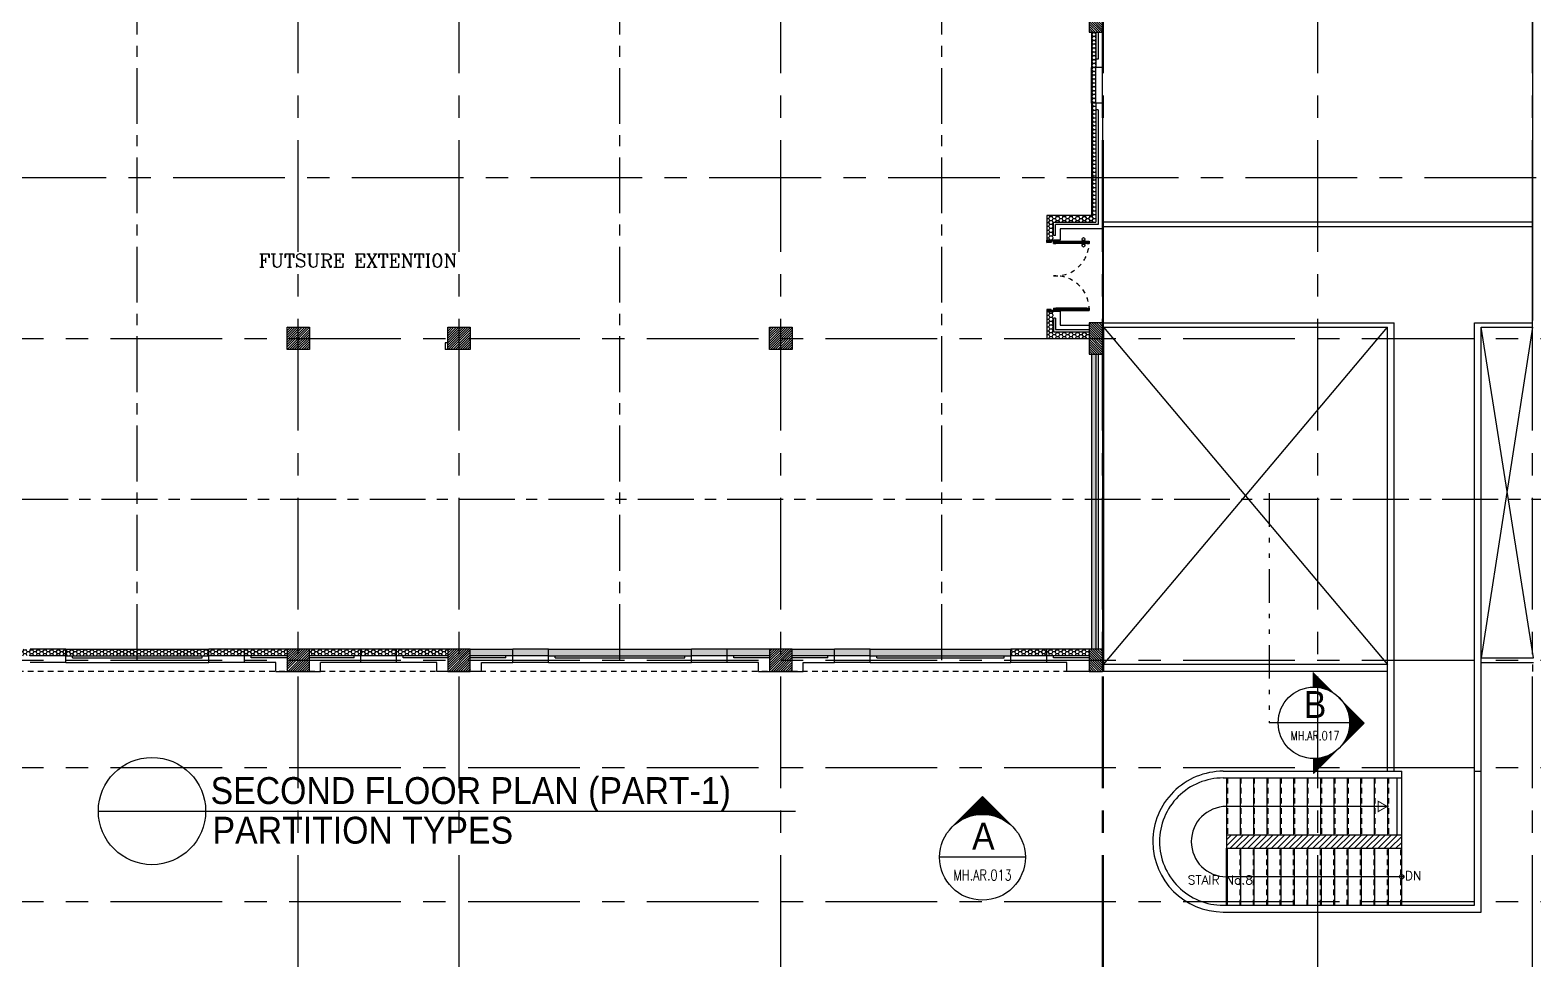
# Model space of a CAD drawing. Extents: x 88808.2 to 88899.2, y 39921.6 to 40001.1.
# Drawn here: x 88827.13 to 88860.76, y 39921.62 to 39942.58 of the extents above; entities that cross this region are included whole.
import ezdxf
from ezdxf.enums import TextEntityAlignment as Align

# ---------------------------------------------------------------- set-up
doc = ezdxf.new("R2010")
doc.units = 0
doc.header["$MEASUREMENT"] = 0
for name, pattern in [('2DASHES', [1.7, 0.75, -0.25, 0.1, -0.25, 0.1, -0.25]), ('CENTER', [2, 1.25, -0.25, 0.25, -0.25]), ('CENTERX2', [4, 2.5, -0.5, 0.5, -0.5]), ('HIDDEN', [0.375, 0.25, -0.125]), ('HIDDEN2', [0.1875, 0.125, -0.0625])]:
    doc.linetypes.add(name, pattern=pattern)
doc.layers.get('0').update_dxf_attribs({"linetype": 'CONTINUOUS'})
for name, color, linetype in [('AXES', 11, 'CENTERX2'), ('AXES1', 11, 'CENTER'), ('COL', 2, 'CONTINUOUS'), ('DOOR', 7, 'CONTINUOUS'), ('EJ', 9, 'CONTINUOUS'), ('HAT', 8, 'CONTINUOUS'), ('Hatch', 11, 'CONTINUOUS'), ('HIDDEN', 9, 'HIDDEN2'), ('IND-ES', 6, 'CONTINUOUS'), ('IND-ES-L', 6, '2DASHES'), ('IND-ES-TXT', 4, 'CONTINUOUS'), ('INSUL', 4, 'CONTINUOUS'), ('RM-NAME', 2, 'CONTINUOUS'), ('RM-NO', 2, 'CONTINUOUS'), ('ROOF', 7, 'CONTINUOUS'), ('SEC-MRK', 7, 'CONTINUOUS'), ('SHAFT', 4, 'CONTINUOUS'), ('STR', 5, 'CONTINUOUS'), ('TITLETEXT', 7, 'CONTINUOUS'), ('TXT1', 2, 'CONTINUOUS'), ('WALL', 2, 'CONTINUOUS'), ('WallType2', 3, 'CONTINUOUS'), ('WIN', 3, 'CONTINUOUS')]:
    doc.layers.add(name, color=color, linetype=linetype)
doc.styles.add('ROMANC', font='romanc', dxfattribs={"height": 0.1})
doc.styles.add('ROMANS', font='ROMANS.shx', dxfattribs={"width": 0.6})
doc.styles.add('S5', font='simplex.shx', dxfattribs={"width": 0.77})
doc.styles.add('TTXT', font='swisse.ttf', dxfattribs={"width": 0.6})
pattern_1 = [(180, (177753.940517, 0), (-0.075, 0.04330127), [0.05, -0.1]), (60, (177753.940517, 0), (0.074999999836, 0.043301270284), [0.05, -0.1]), (120, (177753.940517, 0), (-1.64e-10, 0.086602540284), [-0.1, 0.05])]
pattern_2 = [(0, (0, 0), (0.075, 0.04330127), [0.05, -0.1]), (120, (0, 0), (-0.074999999836, 0.043301270284), [0.05, -0.1]), (60, (0, 0), (1.64e-10, 0.086602540284), [-0.1, 0.05])]

# ---------------------------------------------------------------- blocks, each defined once
blk = doc.blocks.new('A$C1DFA4FE8')
at = {"layer": 'DOOR', "color": 0, "linetype": 'ByBlock'}
for p, q in [((0, 1631), (0, 1581)), ((0, 1581), (0, 1631)), ((50, 1631), (0, 1631)), ((50, 1581), (0, 1581)), ((30, 1614), (30, 1598)), ((50, 1614), (30, 1614)), ((50, 1598), (30, 1598)), ((50, 1631), (50, 1614)), ((50, 1598), (50, 1581)), ((750, 1614), (750, 1631)), ((750, 1631), (800, 1631)), ((770, 1614), (750, 1614)), ((750, 1581), (750, 1598)), ((750, 1598), (770, 1598)), ((800, 1581), (750, 1581)), ((770, 1598), (770, 1614)), ((950, 1656), (800, 1656)), ((800, 1656), (800, 1631)), ((800, 1581), (800, 1631)), ((800, 1631), (850, 1631)), ((850, 1631), (850, 1606)), ((850, 1606), (950, 1606)), ((950, 1606), (950, 1656)), ((0, 81), (0, 131)), ((0, 131), (0, 81)), ((50, 131), (0, 131)), ((50, 81), (0, 81)), ((30, 98), (30, 114)), ((50, 114), (30, 114)), ((50, 98), (30, 98)), ((50, 114), (50, 131)), ((50, 81), (50, 98)), ((83, 131), (83, 138)), ((173, 138), (83, 138)), ((83, 81), (83, 74)), ((173, 74), (83, 74)), ((95, 138), (95, 147)), ((95, 147), (160, 147)), ((95, 138), (160, 138)), ((95, 74), (95, 65)), ((95, 74), (160, 74)), ((95, 65), (160, 65)), ((160, 138), (160, 147)), ((160, 74), (160, 65)), ((173, 131), (173, 138)), ((173, 81), (173, 74)), ((750, 131), (750, 114)), ((800, 131), (750, 131)), ((750, 114), (770, 114)), ((750, 98), (750, 81)), ((770, 98), (750, 98)), ((750, 81), (800, 81)), ((770, 114), (770, 98)), ((800, 131), (800, 81)), ((800, 56), (800, 81)), ((800, 81), (850, 81)), ((950, 56), (800, 56)), ((850, 106), (950, 106)), ((850, 81), (850, 106)), ((950, 106), (950, 56))]:
    blk.add_line(p, q, dxfattribs=at)
at = {"layer": 'DOOR', "linetype": 'ByBlock'}
for p, q in [((750, 1631), (50, 1631)), ((750, 1614), (50, 1614)), ((750, 1598), (50, 1598)), ((50, 1581), (750, 1581)), ((50, 131), (750, 131)), ((750, 114), (50, 114)), ((750, 98), (50, 98)), ((750, 81), (50, 81))]:
    blk.add_line(p, q, dxfattribs=at)
at = {"layer": 'DOOR', "color": 9, "linetype": 'ByBlock'}
for p, q in [((950, 1606), (837, 1656)), ((950, 1606), (850, 1619)), ((950, 1606), (910, 1656)), ((950, 106), (837, 56)), ((950, 106), (850, 93)), ((950, 106), (910, 56))]:
    blk.add_line(p, q, dxfattribs=at)
at = {"layer": 'DOOR', "color": 0, "linetype": 'ByBlock'}
for centre in [(128, 179), (128, 32)]:
    blk.add_circle(centre, 32.4, dxfattribs=at)
at = {"layer": 'DOOR', "linetype": 'HIDDEN', "ltscale": 0.5}
for centre, start, end in [((752, 1606), 178.0938, 273.7249), ((752, 106), 86.2751, 181.9062)]:
    blk.add_arc(centre, 752, start, end, dxfattribs=at)
at = {"layer": 'DOOR', "color": 9, "linetype": 'ByBlock'}
for centre, radius, start, end in [((950, 1606), 154, 161.1053, 166.2858), ((950, 1606), 134, 158.1598, 169.28), ((950, 1606), 114, 154.0838, 167.3774), ((950, 1606), 94.4, 148.0182, 180), ((950, 1606), 74.4, 137.7764, 180), ((950, 1606), 54.4, 113.2074, 180), ((950, 1606), 34.4, 90, 180), ((950, 1606), 14.4, 90, 180), ((950, 106), 154, 193.7142, 198.8947), ((950, 106), 134, 190.72, 201.8402), ((950, 106), 114, 192.6226, 205.9162), ((950, 106), 94.4, 180, 211.9818), ((950, 106), 74.4, 180, 222.2236), ((950, 106), 54.4, 180, 246.7926), ((950, 106), 34.4, 180, 270), ((950, 106), 14.4, 180, 270)]:
    blk.add_arc(centre, radius, start, end, dxfattribs=at)
blk = doc.blocks.new('COL50')
at = {"layer": 'COL'}
blk.add_lwpolyline([(-250, 250), (-250, -250), (250, -250), (250, 250)], close=True, dxfattribs=at)
blk = doc.blocks.new('*X656')
at = {"color": 0}
for p, q in [((238727, 169890), (239227, 170390)), ((238729, 169945), (239174, 170390)), ((238729, 169998), (239121, 170390)), ((238729, 170051), (239067, 170390)), ((238729, 170104), (239014, 170390)), ((238729, 170157), (238961, 170390)), ((238729, 170210), (238908, 170390)), ((238729, 170263), (238855, 170390)), ((238729, 170316), (238802, 170390)), ((238729, 170369), (238749, 170390)), ((238780, 169890), (239229, 170339)), ((238833, 169890), (239229, 170286)), ((238886, 169890), (239229, 170233)), ((238939, 169890), (239229, 170180)), ((238992, 169890), (239229, 170127)), ((239045, 169890), (239229, 170074)), ((239098, 169890), (239229, 170020)), ((239151, 169890), (239229, 169967)), ((239204, 169890), (239229, 169914))]:
    blk.add_line(p, q, dxfattribs=at)
blk = doc.blocks.new('*X655')
at = {"color": 0}
for p, q in [((235129, 169898), (235620, 170390)), ((235129, 169951), (235567, 170390)), ((235129, 170004), (235514, 170390)), ((235129, 170057), (235461, 170390)), ((235129, 170110), (235408, 170390)), ((235129, 170163), (235355, 170390)), ((235129, 170216), (235302, 170390)), ((235129, 170269), (235249, 170390)), ((235129, 170322), (235196, 170390)), ((235129, 170375), (235143, 170390)), ((235173, 169890), (235629, 170345)), ((235226, 169890), (235629, 170292)), ((235279, 169890), (235629, 170239)), ((235332, 169890), (235629, 170186)), ((235385, 169890), (235629, 170133)), ((235439, 169890), (235629, 170080)), ((235492, 169890), (235629, 170027)), ((235545, 169890), (235629, 169974)), ((235598, 169890), (235629, 169921))]:
    blk.add_line(p, q, dxfattribs=at)
blk = doc.blocks.new('*X654')
at = {"color": 0}
for p, q in [((227929, 169910), (228408, 170390)), ((227929, 169963), (228355, 170390)), ((227929, 170017), (228302, 170390)), ((227929, 170070), (228249, 170390)), ((227929, 170123), (228196, 170390)), ((227929, 170176), (228143, 170390)), ((227929, 170229), (228090, 170390)), ((227929, 170282), (228037, 170390)), ((227929, 170335), (227984, 170390)), ((227961, 169890), (228429, 170357)), ((228014, 169890), (228429, 170304)), ((228067, 169890), (228429, 170251)), ((228120, 169890), (228429, 170198)), ((228173, 169890), (228429, 170145)), ((228226, 169890), (228429, 170092)), ((228279, 169890), (228429, 170039)), ((228332, 169890), (228429, 169986)), ((228385, 169890), (228429, 169933))]:
    blk.add_line(p, q, dxfattribs=at)
blk = doc.blocks.new('C-300')
at = {"layer": 'HAT', "linetype": 'ByBlock', "ltscale": 0.3}
h = blk.add_hatch(dxfattribs=at)
h.set_pattern_fill('ANSI31', color=8, scale=300, style=0)
h.set_pattern_definition([(45, (-258496.182, -82361.005), (-26.5165043, 26.5165043), [])])
h.paths.add_polyline_path([(300, 500), (0, 500), (0, 250), (300, 250)])
h.paths.add_polyline_path([(300, 250), (0, 250), (0, 0), (300, 0)])
at = {"layer": 'COL'}
blk.add_lwpolyline([(0, 500), (300, 500), (300, 0), (0, 0)], close=True, dxfattribs=at)
blk = doc.blocks.new('C11')
at = {"layer": 'HAT'}
h = blk.add_hatch(dxfattribs=at)
h.set_pattern_fill('ANSI31', color=256, scale=300, style=0)
h.set_pattern_definition([(45, (-248556.182, -75061.005), (-26.5165043, 26.5165043), [])])
h.paths.add_polyline_path([(300, 700), (0, 700), (0, 350), (300, 350)])
h.paths.add_polyline_path([(300, 350), (0, 350), (0, 0), (300, 0)])
at = {"layer": 'COL'}
blk.add_lwpolyline([(300, 700), (300, 0), (0, 0), (0, 700)], close=True, dxfattribs=at)
blk = doc.blocks.new('*X651')
at = {"color": 0}
for p, q in [((238729, 177104), (239214, 177590)), ((238729, 177157), (239161, 177590)), ((238729, 177210), (239108, 177590)), ((238729, 177263), (239055, 177590)), ((238729, 177316), (239002, 177590)), ((238729, 177369), (238949, 177590)), ((238729, 177422), (238896, 177590)), ((238729, 177475), (238843, 177590)), ((238729, 177528), (238790, 177590)), ((238729, 177581), (238737, 177590)), ((238767, 177090), (239229, 177551)), ((238820, 177090), (239229, 177498)), ((238873, 177090), (239229, 177445)), ((238926, 177090), (239229, 177392)), ((238979, 177090), (239229, 177339)), ((239032, 177090), (239229, 177286)), ((239085, 177090), (239229, 177233)), ((239138, 177090), (239229, 177180)), ((239191, 177090), (239229, 177127))]:
    blk.add_line(p, q, dxfattribs=at)
blk = doc.blocks.new('*X652')
at = {"color": 0}
for p, q in [((235129, 177110), (235608, 177590)), ((235129, 177163), (235555, 177590)), ((235129, 177217), (235502, 177590)), ((235129, 177270), (235449, 177590)), ((235129, 177323), (235396, 177590)), ((235129, 177376), (235343, 177590)), ((235129, 177429), (235290, 177590)), ((235129, 177482), (235237, 177590)), ((235129, 177535), (235184, 177590)), ((235161, 177090), (235629, 177557)), ((235214, 177090), (235629, 177504)), ((235267, 177090), (235629, 177451)), ((235320, 177090), (235629, 177398)), ((235373, 177090), (235629, 177345)), ((235426, 177090), (235629, 177292)), ((235479, 177090), (235629, 177239)), ((235532, 177090), (235629, 177186)), ((235585, 177090), (235629, 177133))]:
    blk.add_line(p, q, dxfattribs=at)
blk = doc.blocks.new('*X653')
at = {"color": 0}
for p, q in [((227929, 177123), (228395, 177590)), ((227929, 177176), (228342, 177590)), ((227929, 177229), (228289, 177590)), ((227929, 177282), (228236, 177590)), ((227929, 177335), (228183, 177590)), ((227929, 177388), (228130, 177590)), ((227929, 177441), (228077, 177590)), ((227929, 177494), (228024, 177590)), ((227929, 177547), (227971, 177590)), ((227948, 177090), (228429, 177570)), ((228001, 177090), (228429, 177517)), ((228054, 177090), (228429, 177464)), ((228107, 177090), (228429, 177411)), ((228161, 177090), (228429, 177358)), ((228214, 177090), (228429, 177305)), ((228267, 177090), (228429, 177252)), ((228320, 177090), (228429, 177199)), ((228373, 177090), (228429, 177146))]:
    blk.add_line(p, q, dxfattribs=at)
blk = doc.blocks.new('AR2-SC')
at = {"layer": 'IND-ES'}
for p, q in [((0, 1131), (-566, 566)), ((0, 1131), (1131, 0)), ((-800, 0), (-1131, 0)), ((800, 0), (1131, 0))]:
    blk.add_line(p, q, dxfattribs=at)
for points in [[(0, 800), (0, 1131), (-104, 793), (-221, 910)], [(0, 800), (0, 1131), (104, 793), (221, 910)], [(-400, 693), (-419, 712), (-487, 634), (-492, 640)], [(-306, 739), (-349, 782), (-400, 693), (-419, 712)], [(-207, 773), (-283, 849), (-306, 739), (-349, 782)], [(-104, 793), (-221, 910), (-207, 773), (-283, 849)], [(104, 793), (221, 910), (207, 773), (283, 849)], [(207, 773), (283, 849), (306, 739), (349, 782)], [(306, 739), (349, 782), (400, 693), (419, 712)], [(400, 693), (419, 712), (487, 634), (492, 640)], [(-773, 207), (-849, 283), (-739, 306), (-782, 349)], [(-739, 306), (-782, 349), (-693, 400), (-712, 419)], [(-693, 400), (-712, 419), (-634, 487), (-640, 492)], [(-640, 492), (-634, 487), (-566, 566)], [(-492, 640), (-487, 634), (-566, 566)], [(492, 640), (487, 634), (566, 566)], [(640, 492), (634, 487), (566, 566)], [(693, 400), (712, 419), (634, 487), (640, 492)], [(739, 306), (782, 349), (693, 400), (712, 419)], [(773, 207), (849, 283), (739, 306), (782, 349)], [(-800, 0), (-1131, 0), (-793, 104), (-910, 221)], [(-793, 104), (-910, 221), (-773, 207), (-849, 283)], [(793, 104), (910, 221), (773, 207), (849, 283)], [(800, 0), (1131, 0), (793, 104), (910, 221)]]:
    blk.add_solid(points, dxfattribs=at)
blk = doc.blocks.new('AR1-EL')
at = {"layer": 'IND-ES'}
for q in [(-566, 566), (566, 566)]:
    blk.add_line((0, 1131), q, dxfattribs=at)
for points in [[(0, 800), (0, 1131), (-104, 793), (-221, 910)], [(0, 800), (0, 1131), (104, 793), (221, 910)], [(-207, 773), (-283, 849), (-306, 739), (-349, 782)], [(-104, 793), (-221, 910), (-207, 773), (-283, 849)], [(104, 793), (221, 910), (207, 773), (283, 849)], [(207, 773), (283, 849), (306, 739), (349, 782)], [(-492, 640), (-487, 634), (-566, 566)], [(-400, 693), (-419, 712), (-487, 634), (-492, 640)], [(-306, 739), (-349, 782), (-400, 693), (-419, 712)], [(306, 739), (349, 782), (400, 693), (419, 712)], [(400, 693), (419, 712), (487, 634), (492, 640)], [(492, 640), (487, 634), (566, 566)]]:
    blk.add_solid(points, dxfattribs=at)

msp = doc.modelspace()

# ---------------------------------------------------------------- hatches: boundary and pattern name
at = {"layer": 'Hatch', "linetype": 'Continuous'}
h = msp.add_hatch(dxfattribs=at)
h.set_pattern_fill('ANSI31', color=256, scale=0.75, style=0)
h.paths.add_polyline_path([(88855.9503, 39924.5696), (88853.9051, 39924.5696), (88853.9051, 39924.2696), (88855.9503, 39924.2696)])
h.paths.add_polyline_path([(88857.8251, 39924.5696), (88855.9503, 39924.5696), (88855.9503, 39924.2696), (88857.8251, 39924.2696)])
h.paths.add_polyline_path([(88856.5454, 39924.1581), (88856.5454, 39924.681), (88856.8454, 39924.681), (88856.8454, 39924.1581)], flags=9)
at = {"layer": 'WallType2', "linetype": 'Continuous'}
h = msp.add_hatch(dxfattribs=at)
h.set_pattern_fill('HONEY', color=256, scale=0.4, style=0)
h.set_pattern_definition(pattern_1)
h.paths.add_polyline_path([(88850.8803, 39941.7421), (88850.9803, 39941.7421), (88850.9803, 39940.9421), (88850.8803, 39940.9421)])
h.paths.add_polyline_path([(88850.8803, 39942.5296), (88850.9803, 39942.5296), (88850.9803, 39941.7421), (88850.8803, 39941.7421), (88850.8803, 39941.8846)])
h = msp.add_hatch(dxfattribs=at)
h.set_pattern_fill('HONEY', color=256, scale=0.4, style=0)
h.set_pattern_definition(pattern_2)
h.paths.add_polyline_path([(88850.9803, 39940.9421), (88850.8803, 39940.9421), (88850.8803, 39939.2796), (88850.9803, 39939.2796)])
h.paths.add_polyline_path([(88850.9803, 39939.2796), (88850.8803, 39939.2796), (88850.8803, 39938.4796), (88850.8803, 39938.4296), (88849.88, 39938.4296), (88849.88, 39937.8796), (88850.03, 39937.8796), (88850.03, 39938.2796), (88850.9803, 39938.2796), (88850.9803, 39938.6046)])
h = msp.add_hatch(dxfattribs=at)
h.set_pattern_fill('HONEY', color=256, scale=0.4, style=0)
h.set_pattern_definition(pattern_2)
h.paths.add_polyline_path([(88850.03, 39936.2796), (88849.88, 39936.2796), (88849.88, 39935.6796), (88850.8303, 39935.6796), (88850.8303, 39935.8296), (88850.03, 39935.8296)])
h = msp.add_hatch(dxfattribs=at)
h.set_pattern_fill('HONEY', color=256, scale=0.4, style=0)
h.set_pattern_definition(pattern_2)
h.paths.add_polyline_path([(88850.9803, 39935.3296), (88850.8803, 39935.3296), (88850.8803, 39932.0796), (88850.9803, 39932.0796)])
h.paths.add_polyline_path([(88850.9803, 39932.0796), (88850.8803, 39932.0796), (88850.8803, 39928.7296), (88850.9803, 39928.7296)])
h = msp.add_hatch(dxfattribs=at)
h.set_pattern_fill('HONEY', color=256, scale=0.4, style=0)
h.set_pattern_definition(pattern_1)
h.paths.add_polyline_path([(88827.1303, 39928.7296), (88827.9303, 39928.7296), (88827.9303, 39928.5796), (88827.1303, 39928.5796)])
h.paths.add_polyline_path([(88826.1803, 39928.7296), (88827.1303, 39928.7296), (88827.1303, 39928.5796), (88826.1803, 39928.5796)])
h = msp.add_hatch(dxfattribs=at)
h.set_pattern_fill('HONEY', color=256, scale=0.4, style=0)
h.set_pattern_definition(pattern_1)
h.paths.add_polyline_path([(88829.5303, 39928.7296), (88831.1303, 39928.7296), (88831.1303, 39928.5796), (88829.5303, 39928.5796)])
h.paths.add_polyline_path([(88827.9303, 39928.7296), (88829.4553, 39928.7296), (88829.5303, 39928.7296), (88829.5303, 39928.5796), (88827.9303, 39928.5796)])
h = msp.add_hatch(dxfattribs=at)
h.set_pattern_fill('HONEY', color=256, scale=0.4, style=0)
h.set_pattern_definition(pattern_1)
h.paths.add_polyline_path([(88831.9303, 39928.7296), (88832.8803, 39928.7296), (88832.8803, 39928.5796), (88831.9303, 39928.5796)])
h.paths.add_polyline_path([(88831.1303, 39928.7296), (88831.9303, 39928.7296), (88831.9303, 39928.5796), (88831.1303, 39928.5796)])
h = msp.add_hatch(dxfattribs=at)
h.set_pattern_fill('HONEY', color=256, scale=0.4, style=0)
h.set_pattern_definition(pattern_1)
h.paths.add_polyline_path([(88835.3303, 39928.7296), (88836.4803, 39928.7296), (88836.4803, 39928.5796), (88835.3303, 39928.5796)])
h.paths.add_polyline_path([(88834.5303, 39928.7296), (88835.3303, 39928.7296), (88835.3303, 39928.5796), (88834.5303, 39928.5796)])
h.paths.add_polyline_path([(88833.3803, 39928.7296), (88834.5303, 39928.7296), (88834.5303, 39928.5796), (88833.3803, 39928.5796)])
h = msp.add_hatch(dxfattribs=at)
h.set_pattern_fill('HONEY', color=256, scale=0.4, style=0)
h.set_pattern_definition(pattern_1)
h.paths.add_polyline_path([(88842.7303, 39928.7296), (88843.6803, 39928.7296), (88843.6803, 39928.5796), (88842.7303, 39928.5796)])
h.paths.add_polyline_path([(88841.9303, 39928.7296), (88842.7303, 39928.7296), (88842.7303, 39928.5796), (88841.9303, 39928.5796)])
h.paths.add_polyline_path([(88840.3303, 39928.7296), (88840.3428, 39928.7296), (88841.9303, 39928.7296), (88841.9303, 39928.5796), (88840.3303, 39928.5796)])
h.paths.add_polyline_path([(88838.7303, 39928.7296), (88840.3303, 39928.7296), (88840.3303, 39928.5796), (88838.7303, 39928.5796)])
h.paths.add_polyline_path([(88837.9303, 39928.7296), (88838.7303, 39928.7296), (88838.7303, 39928.5796), (88837.9303, 39928.5796)])
h.paths.add_polyline_path([(88836.9803, 39928.7296), (88837.9303, 39928.7296), (88837.9303, 39928.5796), (88836.9803, 39928.5796)])
h = msp.add_hatch(dxfattribs=at)
h.set_pattern_fill('HONEY', color=256, scale=0.4, style=0)
h.set_pattern_definition(pattern_1)
h.paths.add_polyline_path([(88847.5303, 39928.7296), (88847.6053, 39928.7296), (88849.0803, 39928.7296), (88849.0803, 39928.5796), (88847.5303, 39928.5796)])
h.paths.add_polyline_path([(88845.9303, 39928.7296), (88847.5303, 39928.7296), (88847.5303, 39928.5796), (88845.9303, 39928.5796)])
h.paths.add_polyline_path([(88845.1303, 39928.7296), (88845.9303, 39928.7296), (88845.9303, 39928.5796), (88845.1303, 39928.5796)])
h.paths.add_polyline_path([(88844.1803, 39928.7296), (88845.1303, 39928.7296), (88845.1303, 39928.5796), (88844.1803, 39928.5796)])
h = msp.add_hatch(dxfattribs=at)
h.set_pattern_fill('HONEY', color=256, scale=0.4, style=0)
h.set_pattern_definition(pattern_1)
h.paths.add_polyline_path([(88849.8803, 39928.7296), (88850.8303, 39928.7296), (88850.8303, 39928.5796), (88849.8803, 39928.5796)])
h.paths.add_polyline_path([(88849.0803, 39928.7296), (88849.8803, 39928.7296), (88849.8803, 39928.5796), (88849.0803, 39928.5796)])

# ---------------------------------------------------------------- linework, layer by layer
at = {"layer": 'AXES'}
for p, q in [((88833.1303, 39921.6153), (88833.1303, 40000.4279)), ((88836.7303, 39921.6153), (88836.7303, 40000.4279)), ((88843.9303, 39921.6153), (88843.9303, 40000.4279)), ((88855.9503, 39921.6153), (88855.9503, 40000.4279)), ((88851.1303, 39921.6153), (88851.1303, 40000.0779)), ((88851.1503, 39921.6153), (88851.1503, 40000.0779)), ((88860.7503, 39921.6153), (88860.7503, 40000.0779)), ((88822.3303, 39939.2796), (88876.9703, 39939.2796)), ((88808.9303, 39935.6796), (88876.9703, 39935.6796)), ((88808.9303, 39928.4796), (88876.9991, 39928.4796)), ((88808.9303, 39926.0796), (88876.9703, 39926.0796)), ((88808.9303, 39923.0796), (88876.9703, 39923.0796))]:
    msp.add_line(p, q, dxfattribs=at)
at = {"layer": 'AXES1'}
for p, q in [((88829.5303, 39928.4796), (88829.5303, 39987.2996)), ((88840.3303, 39928.4796), (88840.3303, 39987.2996)), ((88847.5303, 39928.4796), (88847.5303, 39987.2996)), ((88818.7303, 39932.0796), (88876.9703, 39932.0796))]:
    msp.add_line(p, q, dxfattribs=at)
at = {"layer": 'COL'}
for points in [[(88832.8803, 39928.7296), (88832.8803, 39928.2296), (88833.3803, 39928.2296), (88833.3803, 39928.7296)], [(88836.4803, 39928.7296), (88836.4803, 39928.2296), (88836.9803, 39928.2296), (88836.9803, 39928.7296)], [(88843.6803, 39928.7296), (88843.6803, 39928.2296), (88844.1803, 39928.2296), (88844.1803, 39928.7296)]]:
    msp.add_lwpolyline(points, close=True, dxfattribs=at)
at = {"layer": 'EJ'}
for p, q in [((88851.1303, 39938.1796), (88851.1303, 39936.0796)), ((88860.7503, 39936.0796), (88860.7503, 39938.1796)), ((88860.7503, 39936.0796), (88860.7503, 39938.1796)), ((88851.1503, 39935.9296), (88851.1503, 39937.8546))]:
    msp.add_line(p, q, dxfattribs=at)
at = {"layer": 'HIDDEN'}
msp.add_line((88850.8303, 39928.2296), (88818.4803, 39928.2296), dxfattribs=at)
at = {"layer": 'IND-ES'}
for p, q in [((88856.6589, 39927.0779), (88855.0589, 39927.0779)), ((88849.4018, 39924.0688), (88847.4818, 39924.0688)), ((88849.4018, 39924.0688), (88847.4818, 39924.0688))]:
    msp.add_line(p, q, dxfattribs=at)
at = {"layer": 'IND-ES-L'}
for p in [(88854.8571, 39932.2162), (88855.0589, 39927.0779)]:
    msp.add_line(p, (88854.8571, 39927.0779), dxfattribs=at)
at = {"layer": 'IND-ES-L', "linetype": 'ByBlock'}
for centre, major_axis in [((88855.8589, 39927.0779), (0.8, 0.0001)), ((88848.4418, 39924.0688), (0.96, 0.0001))]:
    msp.add_ellipse(centre, major_axis=major_axis, ratio=0.9999999, start_param=-0.0000763, end_param=6.283109, dxfattribs=at)
at = {"layer": 'INSUL'}
for p, q in [((88850.9803, 39942.5296), (88850.9803, 39941.7421)), ((88851.0303, 39942.5296), (88851.0303, 39941.9296)), ((88851.0303, 39941.9296), (88850.9803, 39941.9296)), ((88850.9803, 39940.9421), (88850.9803, 39938.3296)), ((88851.0303, 39940.7921), (88850.9803, 39940.7921)), ((88851.0303, 39940.7921), (88851.0303, 39938.2796)), ((88850.9803, 39938.6046), (88850.9803, 39938.2796)), ((88851.0303, 39938.6046), (88851.0303, 39938.2296)), ((88850.03, 39937.9796), (88850.03, 39938.2796)), ((88850.03, 39938.2796), (88850.9803, 39938.2796)), ((88850.08, 39937.9796), (88850.03, 39937.9796)), ((88850.08, 39937.9796), (88850.08, 39938.2296)), ((88851.0303, 39938.2296), (88850.08, 39938.2296)), ((88850.03, 39936.1296), (88850.03, 39935.8296)), ((88850.08, 39936.1296), (88850.03, 39936.1296)), ((88850.08, 39936.1296), (88850.08, 39935.8796)), ((88850.03, 39935.8296), (88850.8303, 39935.8296)), ((88850.08, 39935.8796), (88850.8303, 39935.8796)), ((88850.9803, 39935.3296), (88850.9803, 39928.7296)), ((88851.0303, 39935.3296), (88851.0303, 39928.7296)), ((88827.9303, 39928.5796), (88831.1303, 39928.5796)), ((88828.0803, 39928.5296), (88828.0803, 39928.5796)), ((88830.9803, 39928.5296), (88830.9803, 39928.5796)), ((88832.8803, 39928.5796), (88831.9303, 39928.5796)), ((88832.0803, 39928.5296), (88832.0803, 39928.5796)), ((88834.5303, 39928.5796), (88833.3803, 39928.5796)), ((88834.3803, 39928.5296), (88834.3803, 39928.5796)), ((88836.4803, 39928.5796), (88835.3303, 39928.5796)), ((88835.4803, 39928.5296), (88835.4803, 39928.5796)), ((88837.9303, 39928.5796), (88836.9803, 39928.5796)), ((88837.7803, 39928.5296), (88837.7803, 39928.5796)), ((88838.7303, 39928.5796), (88841.9303, 39928.5796)), ((88838.8803, 39928.5296), (88838.8803, 39928.5796)), ((88841.7803, 39928.5296), (88841.7803, 39928.5796)), ((88843.6803, 39928.5796), (88842.7303, 39928.5796)), ((88842.8803, 39928.5296), (88842.8803, 39928.5796)), ((88845.1303, 39928.5796), (88844.1803, 39928.5796)), ((88844.9803, 39928.5296), (88844.9803, 39928.5796)), ((88845.9303, 39928.5796), (88849.0803, 39928.5796)), ((88846.0803, 39928.5296), (88846.0803, 39928.5796)), ((88848.9303, 39928.5296), (88848.9303, 39928.5796)), ((88850.8303, 39928.5796), (88849.8803, 39928.5796)), ((88850.0303, 39928.5296), (88850.0303, 39928.5796)), ((88828.0803, 39928.5296), (88830.9803, 39928.5296)), ((88832.8803, 39928.5296), (88832.0803, 39928.5296)), ((88834.3803, 39928.5296), (88833.3803, 39928.5296)), ((88836.4803, 39928.5296), (88835.4803, 39928.5296)), ((88837.7803, 39928.5296), (88836.9803, 39928.5296)), ((88838.8803, 39928.5296), (88841.7803, 39928.5296)), ((88843.6803, 39928.5296), (88842.8803, 39928.5296)), ((88844.9803, 39928.5296), (88844.1803, 39928.5296)), ((88846.0803, 39928.5296), (88848.9303, 39928.5296)), ((88850.8303, 39928.5296), (88850.0303, 39928.5296))]:
    msp.add_line(p, q, dxfattribs=at)
at = {"layer": 'ROOF'}
for p, q in [((88860.7503, 39949.7296), (88860.7503, 39936.0796)), ((88860.7503, 39938.2796), (88851.1303, 39938.2796)), ((88860.7503, 39938.1796), (88851.1303, 39938.1796)), ((88851.1303, 39936.0796), (88851.1303, 39928.4296)), ((88851.1303, 39936.0296), (88857.6553, 39936.0296)), ((88857.6553, 39925.9946), (88857.6553, 39936.0296)), ((88859.4553, 39925.9946), (88859.4553, 39936.0296)), ((88859.4553, 39936.0296), (88860.7503, 39936.0296)), ((88851.1303, 39935.9296), (88857.5053, 39935.9296)), ((88857.5053, 39925.9946), (88857.5053, 39935.9296)), ((88859.6053, 39935.9296), (88860.7503, 39935.9296)), ((88859.6053, 39925.9946), (88859.6053, 39935.9296)), ((88857.5053, 39928.2296), (88851.1303, 39928.2296)), ((88857.5053, 39928.3796), (88851.1311, 39928.3796)), ((88851.1503, 39928.3796), (88851.1503, 39928.2296)), ((88859.6053, 39928.5296), (88860.7703, 39928.5296)), ((88859.6053, 39928.4296), (88860.7703, 39928.4296)), ((88860.7503, 39928.3796), (88860.7503, 39928.2296)), ((88857.7251, 39924.5696), (88857.7251, 39925.8446)), ((88857.8251, 39924.2696), (88857.8251, 39925.8446)), ((88853.9051, 39924.5696), (88853.9051, 39924.2696)), ((88853.9051, 39924.5696), (88857.8251, 39924.5696)), ((88853.9051, 39924.2696), (88857.8251, 39924.2696))]:
    msp.add_line(p, q, dxfattribs=at)
at = {"layer": 'ROOF', "color": 9}
for p, q in [((88851.1303, 39936.0796), (88851.1303, 39928.4296)), ((88851.1503, 39935.9296), (88851.1503, 39928.2296))]:
    msp.add_line(p, q, dxfattribs=at)
at = {"layer": 'SHAFT'}
for p, q in [((88851.1503, 39935.9296), (88857.5053, 39928.3796)), ((88851.1504, 39928.3796), (88857.5053, 39935.9296)), ((88860.7703, 39928.5296), (88859.6053, 39935.9296)), ((88860.7503, 39935.9296), (88859.6053, 39928.5296))]:
    msp.add_line(p, q, dxfattribs=at)
at = {"layer": 'STR', "linetype": 'HIDDEN2'}
for p, q in [((88851.1504, 39928.3796), (88851.1504, 39928.2296)), ((88851.1504, 39928.3796), (88851.1504, 39928.2296)), ((88853.9251, 39925.8446), (88853.9251, 39924.5696)), ((88854.2251, 39925.8446), (88854.2251, 39924.5696)), ((88854.5251, 39925.8446), (88854.5251, 39924.5696)), ((88854.8251, 39925.8446), (88854.8251, 39924.5696)), ((88855.1251, 39925.8446), (88855.1251, 39924.5696)), ((88855.4251, 39925.8446), (88855.4251, 39924.5696)), ((88855.7251, 39925.8446), (88855.7251, 39924.5696)), ((88856.0251, 39925.8446), (88856.0251, 39924.5696)), ((88856.3251, 39925.8446), (88856.3251, 39924.5696)), ((88856.6251, 39925.8446), (88856.6251, 39924.5696)), ((88856.9251, 39925.8446), (88856.9251, 39924.5696)), ((88857.2251, 39925.8446), (88857.2251, 39924.5696)), ((88857.5251, 39925.8446), (88857.5251, 39924.5696)), ((88853.9051, 39922.9946), (88853.9051, 39924.2696)), ((88853.9251, 39922.9946), (88853.9251, 39924.2696)), ((88854.2051, 39922.9946), (88854.2051, 39924.2696)), ((88854.5051, 39922.9946), (88854.5051, 39924.2696)), ((88854.8051, 39922.9946), (88854.8051, 39924.2696)), ((88855.1051, 39922.9946), (88855.1051, 39924.2696)), ((88855.4051, 39922.9946), (88855.4051, 39924.2696)), ((88855.7051, 39922.9946), (88855.7051, 39924.2696)), ((88856.0051, 39922.9946), (88856.0051, 39924.2696)), ((88856.3051, 39922.9946), (88856.3051, 39924.2696)), ((88856.6051, 39922.9946), (88856.6051, 39924.2696)), ((88856.9051, 39922.9946), (88856.9051, 39924.2696)), ((88857.2051, 39922.9946), (88857.2051, 39924.2696)), ((88857.5051, 39922.9946), (88857.5051, 39924.2696)), ((88857.8051, 39922.9946), (88857.8051, 39924.2696))]:
    msp.add_line(p, q, dxfattribs=at)
at = {"layer": 'STR'}
for p, q in [((88853.9051, 39925.8446), (88853.9051, 39924.5696)), ((88854.2051, 39925.8446), (88854.2051, 39924.5696)), ((88854.5051, 39925.8446), (88854.5051, 39924.5696)), ((88854.8051, 39925.8446), (88854.8051, 39924.5696)), ((88855.1051, 39925.8446), (88855.1051, 39924.5696)), ((88855.4051, 39925.8446), (88855.4051, 39924.5696)), ((88855.7051, 39925.8446), (88855.7051, 39924.5696)), ((88856.0051, 39925.8446), (88856.0051, 39924.5696)), ((88856.3051, 39925.8446), (88856.3051, 39924.5696)), ((88856.6051, 39925.8446), (88856.6051, 39924.5696)), ((88856.9051, 39925.8446), (88856.9051, 39924.5696)), ((88857.2051, 39925.8446), (88857.2051, 39924.5696)), ((88857.5051, 39925.8446), (88857.5051, 39924.5696)), ((88857.5251, 39925.2071), (88853.9026, 39925.2071)), ((88853.9051, 39922.9946), (88853.9051, 39924.2696)), ((88853.9251, 39922.9946), (88853.9251, 39924.2696)), ((88854.2251, 39922.9946), (88854.2251, 39924.2696)), ((88854.5251, 39922.9946), (88854.5251, 39924.2696)), ((88854.8251, 39922.9946), (88854.8251, 39924.2696)), ((88855.1251, 39922.9946), (88855.1251, 39924.2696)), ((88855.4251, 39922.9946), (88855.4251, 39924.2696)), ((88855.7251, 39922.9946), (88855.7251, 39924.2696)), ((88856.0251, 39922.9946), (88856.0251, 39924.2696)), ((88856.3251, 39922.9946), (88856.3251, 39924.2696)), ((88856.6251, 39922.9946), (88856.6251, 39924.2696)), ((88856.9251, 39922.9946), (88856.9251, 39924.2696)), ((88857.2251, 39922.9946), (88857.2251, 39924.2696)), ((88857.5251, 39922.9946), (88857.5251, 39924.2696)), ((88857.8251, 39922.9946), (88857.8251, 39924.2696)), ((88857.8722, 39923.6321), (88853.9026, 39923.6321))]:
    msp.add_line(p, q, dxfattribs=at)
at = {"layer": 'STR', "const_width": 0.0215}
msp.add_lwpolyline([(88857.2983, 39925.0916), (88857.2983, 39925.3225), (88857.4983, 39925.2071)], close=True, dxfattribs=at)
at = {"layer": 'STR'}
msp.add_circle((88857.8251, 39923.6321), 0.0472, dxfattribs=at)
msp.add_arc((88853.9026, 39924.4196), 0.7875, 90, 270, dxfattribs=at)
at = {"layer": 'TITLETEXT', "color": 6}
msp.add_line((88828.6588, 39925.1031), (88844.2588, 39925.1031), dxfattribs=at)
msp.add_circle((88829.8588, 39925.1031), 1.2, dxfattribs=at)
at = {"layer": 'WALL'}
for p, q in [((88850.8803, 39942.5238), (88850.8803, 39941.7421)), ((88851.1303, 39942.5296), (88851.1303, 39941.7421)), ((88851.1303, 39941.7421), (88850.8803, 39941.7421)), ((88850.8803, 39940.9421), (88850.8803, 39938.4796)), ((88851.1303, 39940.9421), (88850.8803, 39940.9421)), ((88851.1303, 39940.9421), (88851.1303, 39938.1296)), ((88849.88, 39938.4296), (88849.88, 39937.8796)), ((88850.8803, 39938.4296), (88849.88, 39938.4296)), ((88850.8803, 39938.6046), (88850.8803, 39938.4296)), ((88851.1303, 39938.6046), (88851.1303, 39938.1296)), ((88850.18, 39938.1296), (88850.18, 39937.8796)), ((88851.1303, 39938.1296), (88850.18, 39938.1296)), ((88850.18, 39937.8796), (88849.88, 39937.8796)), ((88849.88, 39936.2796), (88849.88, 39935.6796)), ((88850.18, 39936.2796), (88849.88, 39936.2796)), ((88850.18, 39936.2796), (88850.18, 39935.9796)), ((88850.18, 39935.9796), (88850.8303, 39935.9796)), ((88849.88, 39935.6796), (88850.8303, 39935.6796)), ((88850.8803, 39935.3296), (88850.8803, 39928.7296)), ((88851.1303, 39935.3296), (88851.1303, 39928.7296)), ((88851.1303, 39935.3296), (88851.1303, 39928.7296)), ((88827.9303, 39928.7296), (88831.1303, 39928.7296)), ((88827.9303, 39928.4296), (88827.9303, 39928.7296)), ((88831.1303, 39928.4296), (88831.1303, 39928.7296)), ((88831.9303, 39928.4296), (88831.9303, 39928.7296)), ((88832.8803, 39928.7296), (88831.9303, 39928.7296)), ((88834.5303, 39928.7296), (88833.3803, 39928.7296)), ((88834.5303, 39928.4296), (88834.5303, 39928.7296)), ((88835.3303, 39928.4296), (88835.3303, 39928.7296)), ((88836.4803, 39928.7296), (88835.3303, 39928.7296)), ((88836.9803, 39928.7296), (88837.9303, 39928.7296)), ((88837.9303, 39928.4296), (88837.9303, 39928.7296)), ((88838.7303, 39928.7296), (88841.9303, 39928.7296)), ((88838.7303, 39928.4296), (88838.7303, 39928.7296)), ((88841.9303, 39928.4296), (88841.9303, 39928.7296)), ((88842.7303, 39928.4296), (88842.7303, 39928.7296)), ((88843.6803, 39928.7296), (88842.7303, 39928.7296)), ((88844.1803, 39928.7296), (88845.1303, 39928.7296)), ((88845.1303, 39928.4296), (88845.1303, 39928.7296)), ((88845.9303, 39928.7296), (88849.0803, 39928.7296)), ((88845.9303, 39928.4296), (88845.9303, 39928.7296)), ((88849.0803, 39928.4296), (88849.0803, 39928.7296)), ((88850.8303, 39928.7296), (88849.8803, 39928.7296)), ((88849.8803, 39928.4296), (88849.8803, 39928.7296)), ((88827.9303, 39928.4296), (88831.1303, 39928.4296)), ((88832.6303, 39928.4296), (88831.9303, 39928.4296)), ((88832.6303, 39928.2296), (88832.6303, 39928.4296)), ((88832.6303, 39928.2296), (88833.6303, 39928.2296)), ((88834.5303, 39928.4296), (88833.6303, 39928.4296)), ((88833.6303, 39928.2296), (88833.6303, 39928.4296)), ((88836.2303, 39928.4296), (88835.3303, 39928.4296)), ((88836.2303, 39928.2296), (88836.2303, 39928.4296)), ((88837.2303, 39928.2296), (88836.2303, 39928.2296)), ((88837.2303, 39928.4296), (88837.9303, 39928.4296)), ((88837.2303, 39928.2296), (88837.2303, 39928.4296)), ((88838.7303, 39928.4296), (88841.9303, 39928.4296)), ((88843.4303, 39928.4296), (88842.7303, 39928.4296)), ((88843.4303, 39928.2296), (88843.4303, 39928.4296)), ((88843.4303, 39928.2296), (88844.4303, 39928.2296)), ((88844.4303, 39928.4296), (88845.1303, 39928.4296)), ((88844.4303, 39928.2296), (88844.4303, 39928.4296)), ((88845.9303, 39928.4296), (88849.0803, 39928.4296)), ((88850.3303, 39928.4296), (88849.8803, 39928.4296)), ((88850.3303, 39928.2296), (88850.3303, 39928.4296)), ((88850.8303, 39928.2296), (88850.3303, 39928.2296)), ((88853.8297, 39925.9946), (88857.8251, 39925.9946)), ((88857.8251, 39925.8446), (88857.8251, 39925.9946)), ((88859.4553, 39922.9946), (88859.4553, 39925.9946)), ((88859.4553, 39925.9946), (88859.6053, 39925.9946)), ((88859.6053, 39922.8446), (88859.6053, 39925.9946)), ((88853.8297, 39925.8446), (88857.8251, 39925.8446)), ((88853.8297, 39922.9946), (88859.4553, 39922.9946)), ((88853.8297, 39922.8446), (88859.6053, 39922.8446))]:
    msp.add_line(p, q, dxfattribs=at)
at = {"layer": 'WALL', "color": 2, "linetype": 'ByBlock'}
msp.add_line((88836.4178, 39935.5796), (88836.4178, 39935.4296), dxfattribs=at)
at = {"layer": 'WALL', "linetype": 'ByBlock'}
for p, q in [((88836.4803, 39935.5796), (88836.4178, 39935.5796)), ((88836.4803, 39935.4296), (88836.4178, 39935.4296))]:
    msp.add_line(p, q, dxfattribs=at)
at = {"layer": 'WALL'}
for radius, start, end in [(1.575, 89.99997, 180), (1.425, 89.99997, 180), (1.575, 180, 270), (1.425, 180, 270.00002)]:
    msp.add_arc((88853.8297, 39924.4196), radius, start, end, dxfattribs=at)
at = {"layer": 'WIN'}
for p, q in [((88850.8803, 39940.9421), (88850.8803, 39941.7421)), ((88850.8803, 39940.9421), (88850.8803, 39941.7421)), ((88850.9803, 39940.9421), (88850.9803, 39941.7421)), ((88850.9803, 39940.9421), (88850.9803, 39941.7421)), ((88851.1303, 39940.9421), (88851.1303, 39941.7421)), ((88851.1303, 39940.9421), (88851.1303, 39941.7421)), ((88827.9303, 39928.7296), (88827.1303, 39928.7296)), ((88827.9303, 39928.7296), (88827.1303, 39928.7296)), ((88827.9303, 39928.5796), (88827.1303, 39928.5796)), ((88831.9303, 39928.7296), (88831.1303, 39928.7296)), ((88831.9303, 39928.7296), (88831.1303, 39928.7296)), ((88831.9303, 39928.5796), (88831.1303, 39928.5796)), ((88835.3303, 39928.7296), (88834.5303, 39928.7296)), ((88835.3303, 39928.7296), (88834.5303, 39928.7296)), ((88835.3303, 39928.5796), (88834.5303, 39928.5796)), ((88838.7303, 39928.7296), (88837.9303, 39928.7296)), ((88838.7303, 39928.7296), (88837.9303, 39928.7296)), ((88838.7303, 39928.5796), (88837.9303, 39928.5796)), ((88842.7303, 39928.7296), (88841.9303, 39928.7296)), ((88842.7303, 39928.7296), (88841.9303, 39928.7296)), ((88842.7303, 39928.5796), (88841.9303, 39928.5796)), ((88845.9303, 39928.7296), (88845.1303, 39928.7296)), ((88845.9303, 39928.7296), (88845.1303, 39928.7296)), ((88845.9303, 39928.5796), (88845.1303, 39928.5796)), ((88849.8803, 39928.7296), (88849.0803, 39928.7296)), ((88849.8803, 39928.7296), (88849.0803, 39928.7296)), ((88849.8803, 39928.5796), (88849.0803, 39928.5796)), ((88827.9303, 39928.4296), (88827.1303, 39928.4296)), ((88827.9303, 39928.4296), (88827.1303, 39928.4296)), ((88831.9303, 39928.4296), (88831.1303, 39928.4296)), ((88831.9303, 39928.4296), (88831.1303, 39928.4296)), ((88835.3303, 39928.4296), (88834.5303, 39928.4296)), ((88835.3303, 39928.4296), (88834.5303, 39928.4296)), ((88838.7303, 39928.4296), (88837.9303, 39928.4296)), ((88838.7303, 39928.4296), (88837.9303, 39928.4296)), ((88842.7303, 39928.4296), (88841.9303, 39928.4296)), ((88842.7303, 39928.4296), (88841.9303, 39928.4296)), ((88845.9303, 39928.4296), (88845.1303, 39928.4296)), ((88845.9303, 39928.4296), (88845.1303, 39928.4296)), ((88849.8803, 39928.4296), (88849.0803, 39928.4296)), ((88849.8803, 39928.4296), (88849.0803, 39928.4296))]:
    msp.add_line(p, q, dxfattribs=at)

# ---------------------------------------------------------------- block references
at = {"layer": 'COL', "linetype": 'ByBlock', "xscale": -0.001000000003841706, "yscale": 0.000999999996565748, "zscale": 0.001}
for p in [(88851.1303, 39942.5296), (88851.1303, 39935.3296)]:
    msp.add_blockref('C11', p, dxfattribs=at)
at = {"layer": 'COL', "xscale": -0.001000000003841706, "yscale": 0.000999999996565748, "zscale": 0.001, "rotation": 180}
for p in [(88833.1303, 39935.6796), (88836.7303, 39935.6796), (88843.9303, 39935.6796)]:
    msp.add_blockref('COL50', p, dxfattribs=at)
at = {"layer": 'COL', "color": 6, "linetype": 'ByBlock', "ltscale": 0.3, "xscale": -0.001000000003841706, "yscale": 0.000999999996565748, "zscale": 0.001}
msp.add_blockref('C-300', (88851.1303, 39928.2296), dxfattribs=at)
msp.add_blockref('C-300', (88851.1303, 39928.2296), dxfattribs=at)
at = {"layer": 'DOOR', "color": 0, "linetype": 'ByBlock', "xscale": 0.001000000003841706, "yscale": 0.000999999996565748, "zscale": 0.001, "rotation": 180}
msp.add_blockref('A$C1DFA4FE8', (88850.8307, 39937.9355), dxfattribs=at)
at = {"layer": 'HAT', "xscale": 0.001000000003841706, "yscale": 0.000999999996565748, "zscale": 0.001, "rotation": 180}
for name in ['*X656', '*X655', '*X654', '*X651', '*X652', '*X653']:
    msp.add_blockref(name, (89072.1088, 40105.8193), dxfattribs=at)
at = {"layer": 'SEC-MRK', "color": 1, "xscale": 0.0009999999892897904, "yscale": 0.0009999999892897904, "zscale": 0.001, "rotation": 270}
msp.add_blockref('AR2-SC', (88855.8531, 39927.0721), dxfattribs=at)
at = {"layer": 'SEC-MRK', "color": 1, "zscale": 0.0012}
for xscale, yscale in [(0.001200000056996942, 0.001199999984237365), (0.001199999998789281, 0.001199999998789281)]:
    msp.add_blockref('AR1-EL', (88848.4418, 39924.0688), dxfattribs=dict(at, xscale=xscale, yscale=yscale))

# ---------------------------------------------------------------- texts
at = {"layer": 'IND-ES-TXT', "color": 2, "style": 'S5', "width": 0.77}
for tag, height, p in [('MH.AR.017', 0.2, (88855.8851, 39926.7912)), ('MH.AR.013', 0.24, (88848.4431, 39923.6718))]:
    msp.add_attdef(tag, text='AR02', height=height, dxfattribs=at).set_placement(p, align=Align.MIDDLE)
at = {"layer": 'RM-NAME', "style": 'ROMANS'}
for s, p in [('STAIR No.8', (88853.765, 39923.563)), ('DN', (88858.0794, 39923.6596))]:
    msp.add_text(s, height=0.2, dxfattribs=at).set_placement(p, align=Align.MIDDLE)
at = {"layer": 'RM-NO', "color": 2, "style": 'ROMANC'}
msp.add_text('FUTSURE EXTENTION', height=0.3, dxfattribs=at).set_placement((88834.4642, 39937.4212), align=Align.MIDDLE)
at = {"layer": 'TXT1', "color": 6, "style": 'TTXT', "width": 0.9}
for s, p in [('SECOND FLOOR PLAN (PART-1)', (88831.1699, 39925.2609)), ('PARTITION TYPES', (88831.2142, 39924.3743))]:
    msp.add_text(s, height=0.601773, dxfattribs=at).set_placement(p)
for tag, p in [('B', (88855.8843, 39927.1879)), ('A', (88848.4619, 39924.2405))]:
    msp.add_attdef(tag, text='C', height=0.6018, dxfattribs=at).set_placement(p, align=Align.CENTER)

doc.saveas('drawing.dxf')
